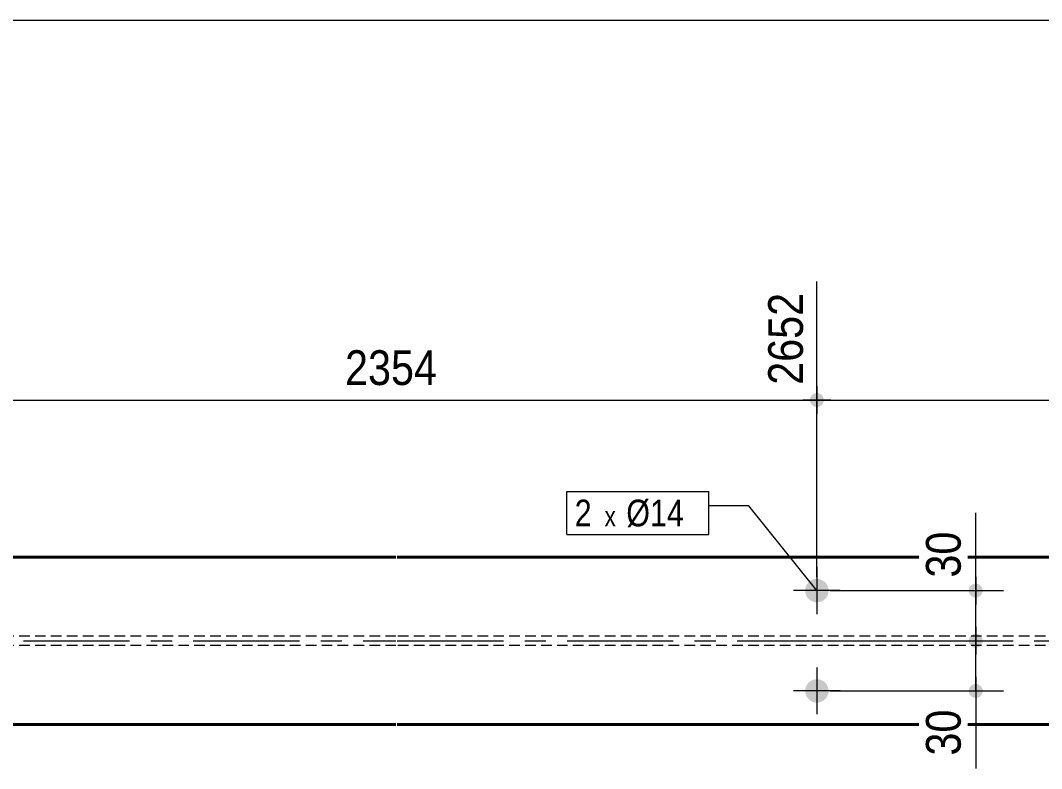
# Model space of a CAD drawing. Header units: millimetres. Extents: x 2 to 287, y 5 to 195.
# Drawn here: x 82.7 to 159, y 139.1 to 195 of the extents above; entities that cross this region are included whole.
import ezdxf

# ---------------------------------------------------------------- set-up
doc = ezdxf.new("R2010")
doc.units = ezdxf.units.MM
doc.linetypes.add('AXES', pattern=[12.7, 7.9375, -1.5875, 1.5875, -1.5875])
doc.linetypes.add('CACHE2', pattern=[1.190625, 0.79375, -0.396875])
for name, color, linetype, lineweight in [('Axe', 1, 'Continuous', 0), ('Boulon', 7, 'Continuous', 0), ('Cache', 7, 'Continuous', 0), ('Cotation', 7, 'Continuous', 0), ('Désignation boulon', 3, 'Continuous', 0), ('Feuille dessin', 5, 'Continuous', 0), ('Piece', 2, 'Continuous', 0)]:
    doc.layers.add(name, color=color, linetype=linetype, lineweight=lineweight)
doc.styles.add('ARIAL', font='ARIAL.TTF')
doc.styles.add('COMIC_SANS_MS', font='COMIC.TTF')

# ---------------------------------------------------------------- blocks, each defined once
blk = doc.blocks.new('*A7')
at = {"layer": 'Boulon'}
for points in [[(141.366, 152.411), (141.369, 152.453), (141.374, 152.496), (141.382, 152.538), (141.391, 152.58), (141.402, 152.622), (141.416, 152.662), (141.431, 152.703), (141.449, 152.742), (141.468, 152.78), (141.489, 152.818), (141.512, 152.854), (141.537, 152.889), (141.563, 152.923), (141.591, 152.955), (141.621, 152.986), (141.652, 153.016), (141.685, 153.044), (141.718, 153.07), (141.754, 153.095), (141.79, 153.118), (141.827, 153.139), (141.866, 153.159), (141.905, 153.176), (141.945, 153.192), (141.986, 153.205), (142.027, 153.216), (142.069, 153.226), (142.111, 153.233), (142.154, 153.238), (142.197, 153.242), (142.24, 153.243), (142.283, 153.242), (142.325, 153.238), (142.368, 153.233), (142.41, 153.226), (142.452, 153.216), (142.494, 153.205), (142.534, 153.192), (142.575, 153.176), (142.614, 153.159), (142.652, 153.139), (142.69, 153.118), (142.726, 153.095), (142.761, 153.07), (142.795, 153.044), (142.827, 153.016), (142.858, 152.986), (142.888, 152.955), (142.916, 152.923), (142.943, 152.889), (142.967, 152.854), (142.99, 152.818), (143.011, 152.78), (143.031, 152.742), (143.048, 152.703), (143.064, 152.662), (143.077, 152.622), (143.088, 152.58), (143.098, 152.538), (143.105, 152.496), (143.11, 152.453), (143.114, 152.411), (143.115, 152.368), (143.114, 152.325), (143.11, 152.282), (143.105, 152.239), (143.098, 152.197), (143.088, 152.155), (143.077, 152.114), (143.064, 152.073), (143.048, 152.033), (143.031, 151.994), (143.011, 151.955), (142.99, 151.918), (142.967, 151.882), (142.943, 151.846), (142.916, 151.813), (142.888, 151.78), (142.858, 151.749), (142.827, 151.719), (142.795, 151.691), (142.761, 151.665), (142.726, 151.64), (142.69, 151.617), (142.652, 151.596), (142.614, 151.577), (142.575, 151.559), (142.534, 151.544), (142.494, 151.53), (142.452, 151.519), (142.41, 151.509), (142.368, 151.502), (142.325, 151.497), (142.283, 151.494), (142.24, 151.493), (142.197, 151.494), (142.154, 151.497), (142.111, 151.502), (142.069, 151.509), (142.027, 151.519), (141.986, 151.53), (141.945, 151.544), (141.905, 151.559), (141.866, 151.577), (141.827, 151.596), (141.79, 151.617), (141.754, 151.64), (141.718, 151.665), (141.685, 151.691), (141.652, 151.719), (141.621, 151.749), (141.591, 151.78), (141.563, 151.813), (141.537, 151.846), (141.512, 151.882), (141.489, 151.918), (141.468, 151.955), (141.449, 151.994), (141.431, 152.033), (141.416, 152.073), (141.402, 152.114), (141.391, 152.155), (141.382, 152.197), (141.374, 152.239), (141.369, 152.282), (141.366, 152.325), (141.365, 152.368)], [(141.366, 144.911), (141.369, 144.953), (141.374, 144.996), (141.382, 145.038), (141.391, 145.08), (141.402, 145.122), (141.416, 145.162), (141.431, 145.203), (141.449, 145.242), (141.468, 145.28), (141.489, 145.318), (141.512, 145.354), (141.537, 145.389), (141.563, 145.423), (141.591, 145.455), (141.621, 145.486), (141.652, 145.516), (141.685, 145.544), (141.718, 145.57), (141.754, 145.595), (141.79, 145.618), (141.827, 145.639), (141.866, 145.659), (141.905, 145.676), (141.945, 145.692), (141.986, 145.705), (142.027, 145.716), (142.069, 145.726), (142.111, 145.733), (142.154, 145.738), (142.197, 145.742), (142.24, 145.743), (142.283, 145.742), (142.325, 145.738), (142.368, 145.733), (142.41, 145.726), (142.452, 145.716), (142.494, 145.705), (142.534, 145.692), (142.575, 145.676), (142.614, 145.659), (142.652, 145.639), (142.69, 145.618), (142.726, 145.595), (142.761, 145.57), (142.795, 145.544), (142.827, 145.516), (142.858, 145.486), (142.888, 145.455), (142.916, 145.423), (142.943, 145.389), (142.967, 145.354), (142.99, 145.318), (143.011, 145.28), (143.031, 145.242), (143.048, 145.203), (143.064, 145.162), (143.077, 145.122), (143.088, 145.08), (143.098, 145.038), (143.105, 144.996), (143.11, 144.953), (143.114, 144.911), (143.115, 144.868), (143.114, 144.825), (143.11, 144.782), (143.105, 144.739), (143.098, 144.697), (143.088, 144.655), (143.077, 144.614), (143.064, 144.573), (143.048, 144.533), (143.031, 144.494), (143.011, 144.455), (142.99, 144.418), (142.967, 144.382), (142.943, 144.346), (142.916, 144.313), (142.888, 144.28), (142.858, 144.249), (142.827, 144.219), (142.795, 144.191), (142.761, 144.165), (142.726, 144.14), (142.69, 144.117), (142.652, 144.096), (142.614, 144.077), (142.575, 144.059), (142.534, 144.044), (142.494, 144.03), (142.452, 144.019), (142.41, 144.009), (142.368, 144.002), (142.325, 143.997), (142.283, 143.994), (142.24, 143.993), (142.197, 143.994), (142.154, 143.997), (142.111, 144.002), (142.069, 144.009), (142.027, 144.019), (141.986, 144.03), (141.945, 144.044), (141.905, 144.059), (141.866, 144.077), (141.827, 144.096), (141.79, 144.117), (141.754, 144.14), (141.718, 144.165), (141.685, 144.191), (141.652, 144.219), (141.621, 144.249), (141.591, 144.28), (141.563, 144.313), (141.537, 144.346), (141.512, 144.382), (141.489, 144.418), (141.468, 144.455), (141.449, 144.494), (141.431, 144.533), (141.416, 144.573), (141.402, 144.614), (141.391, 144.655), (141.382, 144.697), (141.374, 144.739), (141.369, 144.782), (141.366, 144.825), (141.365, 144.868)]]:
    blk.add_hatch(color=256, dxfattribs=at).paths.add_polyline_path(points, flags=17)
at = {"layer": 'Boulon', "linetype": 'Continuous', "lineweight": 0}
for p, q in [((142.24, 154.118), (142.24, 150.618)), ((143.99, 152.368), (140.49, 152.368)), ((142.24, 146.618), (142.24, 143.118)), ((143.99, 144.868), (140.49, 144.868))]:
    blk.add_line(p, q, dxfattribs=at)
blk = doc.blocks.new('*A12')
at = {"layer": 'Axe', "color": 1, "linetype": 'AXES', "lineweight": 15}
for p, q in [((32.114848, 148.617769), (110.768494, 148.617769)), ((110.868494, 148.617769), (173.610908, 148.617769))]:
    blk.add_line(p, q, dxfattribs=at)
at = {"layer": 'Cache', "color": 7, "linetype": 'CACHE2', "lineweight": 20}
for p, q in [((110.768494, 148.967769), (42.114848, 148.967769)), ((173.610908, 148.967769), (110.868494, 148.967769)), ((110.768494, 148.267769), (42.114848, 148.267769)), ((173.610908, 148.267769), (110.868494, 148.267769))]:
    blk.add_line(p, q, dxfattribs=at)
at = {"layer": 'Piece', "color": 2, "linetype": 'Continuous', "lineweight": 40}
for p, q in [((42.114848, 154.867769), (110.768494, 154.867769)), ((110.868494, 154.867769), (149.874848, 154.867769)), ((153.514848, 154.867769), (173.610908, 154.867769)), ((110.768494, 142.367769), (42.114848, 142.367769)), ((149.874848, 142.367769), (110.868494, 142.367769)), ((173.610908, 142.367769), (153.514848, 142.367769))]:
    blk.add_line(p, q, dxfattribs=at)
blk = doc.blocks.new('*A13')
at = {"layer": 'Feuille dessin', "linetype": 'Continuous', "lineweight": 0}
blk.add_line((282, 195), (5, 195), dxfattribs=at)
blk = doc.blocks.new('*A38')
at = {"layer": 'Cotation'}
for points in [[(154.089, 148.098), (154.064, 148.1), (154.039, 148.103), (154.013, 148.108), (153.988, 148.113), (153.964, 148.12), (153.94, 148.128), (153.916, 148.137), (153.893, 148.148), (153.87, 148.159), (153.848, 148.172), (153.826, 148.185), (153.805, 148.2), (153.785, 148.216), (153.766, 148.232), (153.747, 148.25), (153.73, 148.269), (153.713, 148.288), (153.697, 148.308), (153.682, 148.329), (153.669, 148.35), (153.656, 148.373), (153.645, 148.395), (153.634, 148.419), (153.625, 148.443), (153.617, 148.467), (153.61, 148.491), (153.605, 148.516), (153.6, 148.541), (153.597, 148.567), (153.595, 148.592), (153.595, 148.618), (153.595, 148.643), (153.597, 148.669), (153.6, 148.694), (153.605, 148.719), (153.61, 148.744), (153.617, 148.769), (153.625, 148.793), (153.634, 148.817), (153.645, 148.84), (153.656, 148.863), (153.669, 148.885), (153.682, 148.907), (153.697, 148.928), (153.713, 148.948), (153.73, 148.967), (153.747, 148.985), (153.766, 149.003), (153.785, 149.02), (153.805, 149.035), (153.826, 149.05), (153.848, 149.064), (153.87, 149.076), (153.893, 149.088), (153.916, 149.098), (153.94, 149.107), (153.964, 149.115), (153.988, 149.122), (154.013, 149.128), (154.039, 149.132), (154.064, 149.135), (154.089, 149.137), (154.115, 149.138), (154.14, 149.137), (154.166, 149.135), (154.191, 149.132), (154.216, 149.128), (154.241, 149.122), (154.266, 149.115), (154.29, 149.107), (154.314, 149.098), (154.337, 149.088), (154.36, 149.076), (154.382, 149.064), (154.404, 149.05), (154.425, 149.035), (154.445, 149.02), (154.464, 149.003), (154.483, 148.985), (154.5, 148.967), (154.517, 148.948), (154.533, 148.928), (154.547, 148.907), (154.561, 148.885), (154.573, 148.863), (154.585, 148.84), (154.595, 148.817), (154.604, 148.793), (154.612, 148.769), (154.619, 148.744), (154.625, 148.719), (154.629, 148.694), (154.632, 148.669), (154.634, 148.643), (154.635, 148.618), (154.634, 148.592), (154.632, 148.567), (154.629, 148.541), (154.625, 148.516), (154.619, 148.491), (154.612, 148.467), (154.604, 148.443), (154.595, 148.419), (154.585, 148.395), (154.573, 148.373), (154.561, 148.35), (154.547, 148.329), (154.533, 148.308), (154.517, 148.288), (154.5, 148.269), (154.483, 148.25), (154.464, 148.232), (154.445, 148.216), (154.425, 148.2), (154.404, 148.185), (154.382, 148.172), (154.36, 148.159), (154.337, 148.148), (154.314, 148.137), (154.29, 148.128), (154.266, 148.12), (154.241, 148.113), (154.216, 148.108), (154.191, 148.103), (154.166, 148.1), (154.14, 148.098), (154.115, 148.098)], [(154.089, 144.348), (154.064, 144.35), (154.039, 144.353), (154.013, 144.358), (153.988, 144.363), (153.964, 144.37), (153.94, 144.378), (153.916, 144.387), (153.893, 144.398), (153.87, 144.409), (153.848, 144.422), (153.826, 144.435), (153.805, 144.45), (153.785, 144.466), (153.766, 144.482), (153.747, 144.5), (153.73, 144.518), (153.713, 144.538), (153.697, 144.558), (153.682, 144.579), (153.669, 144.6), (153.656, 144.623), (153.645, 144.645), (153.634, 144.669), (153.625, 144.693), (153.617, 144.717), (153.61, 144.741), (153.605, 144.766), (153.6, 144.791), (153.597, 144.817), (153.595, 144.842), (153.595, 144.868), (153.595, 144.893), (153.597, 144.919), (153.6, 144.944), (153.605, 144.969), (153.61, 144.994), (153.617, 145.019), (153.625, 145.043), (153.634, 145.067), (153.645, 145.09), (153.656, 145.113), (153.669, 145.135), (153.682, 145.157), (153.697, 145.177), (153.713, 145.198), (153.73, 145.217), (153.747, 145.235), (153.766, 145.253), (153.785, 145.27), (153.805, 145.285), (153.826, 145.3), (153.848, 145.314), (153.87, 145.326), (153.893, 145.338), (153.916, 145.348), (153.94, 145.357), (153.964, 145.365), (153.988, 145.372), (154.013, 145.378), (154.039, 145.382), (154.064, 145.385), (154.089, 145.387), (154.115, 145.388), (154.14, 145.387), (154.166, 145.385), (154.191, 145.382), (154.216, 145.378), (154.241, 145.372), (154.266, 145.365), (154.29, 145.357), (154.314, 145.348), (154.337, 145.338), (154.36, 145.326), (154.382, 145.314), (154.404, 145.3), (154.425, 145.285), (154.445, 145.27), (154.464, 145.253), (154.483, 145.235), (154.5, 145.217), (154.517, 145.198), (154.533, 145.177), (154.547, 145.157), (154.561, 145.135), (154.573, 145.113), (154.585, 145.09), (154.595, 145.067), (154.604, 145.043), (154.612, 145.019), (154.619, 144.994), (154.625, 144.969), (154.629, 144.944), (154.632, 144.919), (154.634, 144.893), (154.635, 144.868), (154.634, 144.842), (154.632, 144.817), (154.629, 144.791), (154.625, 144.766), (154.619, 144.741), (154.612, 144.717), (154.604, 144.693), (154.595, 144.669), (154.585, 144.645), (154.573, 144.623), (154.561, 144.6), (154.547, 144.579), (154.533, 144.558), (154.517, 144.538), (154.5, 144.518), (154.483, 144.5), (154.464, 144.482), (154.445, 144.466), (154.425, 144.45), (154.404, 144.435), (154.382, 144.422), (154.36, 144.409), (154.337, 144.398), (154.314, 144.387), (154.29, 144.378), (154.266, 144.37), (154.241, 144.363), (154.216, 144.358), (154.191, 144.353), (154.166, 144.35), (154.14, 144.348), (154.115, 144.348)]]:
    blk.add_hatch(color=256, dxfattribs=at).paths.add_polyline_path(points, flags=17)
at = {"layer": 'Cotation', "linetype": 'Continuous', "lineweight": 0}
for p, q in [((154.115, 149.658), (154.115, 147.578)), ((154.115, 148.618), (154.115, 149.658)), ((143.24, 148.618), (156.195, 148.618)), ((153.075, 148.618), (155.155, 148.618)), ((154.115, 144.868), (154.115, 148.618)), ((154.115, 145.908), (154.115, 143.828)), ((143.24, 144.868), (156.195, 144.868)), ((153.075, 144.868), (155.155, 144.868)), ((154.115, 144.868), (154.115, 139.061)), ((154.115, 144.868), (154.115, 139.061))]:
    blk.add_line(p, q, dxfattribs=at)
at = {"layer": 'Cotation'}
for p in [(154.115, 148.618), (154.115, 144.868)]:
    blk.add_point(p, dxfattribs=at)
at = {"layer": 'Cotation', "style": 'ARIAL', "width": 0.85}
blk.add_text('30', height=2.6, rotation=90.00021, dxfattribs=at).set_placement((152.995, 140.036))
blk = doc.blocks.new('*A39')
at = {"layer": 'Cotation'}
for points in [[(154.089, 151.848), (154.064, 151.85), (154.039, 151.853), (154.013, 151.858), (153.988, 151.863), (153.964, 151.87), (153.94, 151.878), (153.916, 151.887), (153.893, 151.898), (153.87, 151.909), (153.848, 151.922), (153.826, 151.935), (153.805, 151.95), (153.785, 151.966), (153.766, 151.982), (153.747, 152), (153.73, 152.018), (153.713, 152.038), (153.697, 152.058), (153.682, 152.079), (153.669, 152.1), (153.656, 152.123), (153.645, 152.145), (153.634, 152.169), (153.625, 152.193), (153.617, 152.217), (153.61, 152.241), (153.605, 152.266), (153.6, 152.291), (153.597, 152.317), (153.595, 152.342), (153.595, 152.368), (153.595, 152.393), (153.597, 152.419), (153.6, 152.444), (153.605, 152.469), (153.61, 152.494), (153.617, 152.519), (153.625, 152.543), (153.634, 152.567), (153.645, 152.59), (153.656, 152.613), (153.669, 152.635), (153.682, 152.657), (153.697, 152.677), (153.713, 152.698), (153.73, 152.717), (153.747, 152.735), (153.766, 152.753), (153.785, 152.77), (153.805, 152.785), (153.826, 152.8), (153.848, 152.814), (153.87, 152.826), (153.893, 152.838), (153.916, 152.848), (153.94, 152.857), (153.964, 152.865), (153.988, 152.872), (154.013, 152.878), (154.039, 152.882), (154.064, 152.885), (154.089, 152.887), (154.115, 152.888), (154.14, 152.887), (154.166, 152.885), (154.191, 152.882), (154.216, 152.878), (154.241, 152.872), (154.266, 152.865), (154.29, 152.857), (154.314, 152.848), (154.337, 152.838), (154.36, 152.826), (154.382, 152.814), (154.404, 152.8), (154.425, 152.785), (154.445, 152.77), (154.464, 152.753), (154.483, 152.735), (154.5, 152.717), (154.517, 152.698), (154.533, 152.677), (154.547, 152.657), (154.561, 152.635), (154.573, 152.613), (154.585, 152.59), (154.595, 152.567), (154.604, 152.543), (154.612, 152.519), (154.619, 152.494), (154.625, 152.469), (154.629, 152.444), (154.632, 152.419), (154.634, 152.393), (154.635, 152.368), (154.634, 152.342), (154.632, 152.317), (154.629, 152.291), (154.625, 152.266), (154.619, 152.241), (154.612, 152.217), (154.604, 152.193), (154.595, 152.169), (154.585, 152.145), (154.573, 152.123), (154.561, 152.1), (154.547, 152.079), (154.533, 152.058), (154.517, 152.038), (154.5, 152.018), (154.483, 152), (154.464, 151.982), (154.445, 151.966), (154.425, 151.95), (154.404, 151.935), (154.382, 151.922), (154.36, 151.909), (154.337, 151.898), (154.314, 151.887), (154.29, 151.878), (154.266, 151.87), (154.241, 151.863), (154.216, 151.858), (154.191, 151.853), (154.166, 151.85), (154.14, 151.848), (154.115, 151.848)], [(154.089, 148.098), (154.064, 148.1), (154.039, 148.103), (154.013, 148.108), (153.988, 148.113), (153.964, 148.12), (153.94, 148.128), (153.916, 148.137), (153.893, 148.148), (153.87, 148.159), (153.848, 148.172), (153.826, 148.185), (153.805, 148.2), (153.785, 148.216), (153.766, 148.232), (153.747, 148.25), (153.73, 148.269), (153.713, 148.288), (153.697, 148.308), (153.682, 148.329), (153.669, 148.35), (153.656, 148.373), (153.645, 148.395), (153.634, 148.419), (153.625, 148.443), (153.617, 148.467), (153.61, 148.491), (153.605, 148.516), (153.6, 148.541), (153.597, 148.567), (153.595, 148.592), (153.595, 148.618), (153.595, 148.643), (153.597, 148.669), (153.6, 148.694), (153.605, 148.719), (153.61, 148.744), (153.617, 148.769), (153.625, 148.793), (153.634, 148.817), (153.645, 148.84), (153.656, 148.863), (153.669, 148.885), (153.682, 148.907), (153.697, 148.928), (153.713, 148.948), (153.73, 148.967), (153.747, 148.985), (153.766, 149.003), (153.785, 149.02), (153.805, 149.035), (153.826, 149.05), (153.848, 149.064), (153.87, 149.076), (153.893, 149.088), (153.916, 149.098), (153.94, 149.107), (153.964, 149.115), (153.988, 149.122), (154.013, 149.128), (154.039, 149.132), (154.064, 149.135), (154.089, 149.137), (154.115, 149.138), (154.14, 149.137), (154.166, 149.135), (154.191, 149.132), (154.216, 149.128), (154.241, 149.122), (154.266, 149.115), (154.29, 149.107), (154.314, 149.098), (154.337, 149.088), (154.36, 149.076), (154.382, 149.064), (154.404, 149.05), (154.425, 149.035), (154.445, 149.02), (154.464, 149.003), (154.483, 148.985), (154.5, 148.967), (154.517, 148.948), (154.533, 148.928), (154.547, 148.907), (154.561, 148.885), (154.573, 148.863), (154.585, 148.84), (154.595, 148.817), (154.604, 148.793), (154.612, 148.769), (154.619, 148.744), (154.625, 148.719), (154.629, 148.694), (154.632, 148.669), (154.634, 148.643), (154.635, 148.618), (154.634, 148.592), (154.632, 148.567), (154.629, 148.541), (154.625, 148.516), (154.619, 148.491), (154.612, 148.467), (154.604, 148.443), (154.595, 148.419), (154.585, 148.395), (154.573, 148.373), (154.561, 148.35), (154.547, 148.329), (154.533, 148.308), (154.517, 148.288), (154.5, 148.269), (154.483, 148.25), (154.464, 148.232), (154.445, 148.216), (154.425, 148.2), (154.404, 148.185), (154.382, 148.172), (154.36, 148.159), (154.337, 148.148), (154.314, 148.137), (154.29, 148.128), (154.266, 148.12), (154.241, 148.113), (154.216, 148.108), (154.191, 148.103), (154.166, 148.1), (154.14, 148.098), (154.115, 148.098)]]:
    blk.add_hatch(color=256, dxfattribs=at).paths.add_polyline_path(points, flags=17)
at = {"layer": 'Cotation', "linetype": 'Continuous', "lineweight": 0}
for p, q in [((154.115, 152.368), (154.115, 158.175)), ((154.115, 152.368), (154.115, 158.175)), ((154.115, 153.408), (154.115, 151.328)), ((143.24, 152.368), (156.195, 152.368)), ((153.075, 152.368), (155.155, 152.368)), ((154.115, 148.618), (154.115, 152.368)), ((154.115, 149.658), (154.115, 147.578)), ((143.24, 148.618), (156.195, 148.618)), ((153.075, 148.618), (155.155, 148.618)), ((154.115, 148.618), (154.115, 147.578))]:
    blk.add_line(p, q, dxfattribs=at)
at = {"layer": 'Cotation'}
for p in [(154.115, 152.368), (154.115, 148.618)]:
    blk.add_point(p, dxfattribs=at)
at = {"layer": 'Cotation', "style": 'ARIAL', "width": 0.85}
blk.add_text('30', height=2.6, rotation=90.00021, dxfattribs=at).set_placement((152.995, 153.343))
blk = doc.blocks.new('*A43')
at = {"layer": 'Cotation'}
for points in [[(79.372, 166.098), (79.346, 166.1), (79.321, 166.103), (79.296, 166.108), (79.271, 166.113), (79.246, 166.12), (79.222, 166.128), (79.198, 166.137), (79.175, 166.148), (79.152, 166.159), (79.13, 166.172), (79.108, 166.185), (79.088, 166.2), (79.067, 166.216), (79.048, 166.232), (79.03, 166.25), (79.012, 166.269), (78.995, 166.288), (78.98, 166.308), (78.965, 166.329), (78.951, 166.35), (78.939, 166.373), (78.927, 166.395), (78.917, 166.419), (78.908, 166.443), (78.9, 166.467), (78.893, 166.491), (78.887, 166.516), (78.883, 166.541), (78.88, 166.567), (78.878, 166.592), (78.877, 166.618), (78.878, 166.643), (78.88, 166.669), (78.883, 166.694), (78.887, 166.719), (78.893, 166.744), (78.9, 166.769), (78.908, 166.793), (78.917, 166.817), (78.927, 166.84), (78.939, 166.863), (78.951, 166.885), (78.965, 166.907), (78.98, 166.928), (78.995, 166.948), (79.012, 166.967), (79.03, 166.985), (79.048, 167.003), (79.067, 167.02), (79.088, 167.035), (79.108, 167.05), (79.13, 167.064), (79.152, 167.076), (79.175, 167.088), (79.198, 167.098), (79.222, 167.107), (79.246, 167.115), (79.271, 167.122), (79.296, 167.128), (79.321, 167.132), (79.346, 167.135), (79.372, 167.137), (79.397, 167.138), (79.423, 167.137), (79.448, 167.135), (79.474, 167.132), (79.499, 167.128), (79.524, 167.122), (79.548, 167.115), (79.572, 167.107), (79.596, 167.098), (79.62, 167.088), (79.642, 167.076), (79.665, 167.064), (79.686, 167.05), (79.707, 167.035), (79.727, 167.02), (79.746, 167.003), (79.765, 166.985), (79.783, 166.967), (79.799, 166.948), (79.815, 166.928), (79.83, 166.907), (79.843, 166.885), (79.856, 166.863), (79.867, 166.84), (79.878, 166.817), (79.887, 166.793), (79.895, 166.769), (79.902, 166.744), (79.907, 166.719), (79.912, 166.694), (79.915, 166.669), (79.917, 166.643), (79.917, 166.618), (79.917, 166.592), (79.915, 166.567), (79.912, 166.541), (79.907, 166.516), (79.902, 166.491), (79.895, 166.467), (79.887, 166.443), (79.878, 166.419), (79.867, 166.395), (79.856, 166.373), (79.843, 166.35), (79.83, 166.329), (79.815, 166.308), (79.799, 166.288), (79.783, 166.269), (79.765, 166.25), (79.746, 166.232), (79.727, 166.216), (79.707, 166.2), (79.686, 166.185), (79.665, 166.172), (79.642, 166.159), (79.62, 166.148), (79.596, 166.137), (79.572, 166.128), (79.548, 166.12), (79.524, 166.113), (79.499, 166.108), (79.474, 166.103), (79.448, 166.1), (79.423, 166.098), (79.397, 166.098)], [(142.214, 166.098), (142.189, 166.1), (142.163, 166.103), (142.138, 166.108), (142.113, 166.113), (142.089, 166.12), (142.065, 166.128), (142.041, 166.137), (142.017, 166.148), (141.995, 166.159), (141.972, 166.172), (141.951, 166.185), (141.93, 166.2), (141.91, 166.216), (141.89, 166.232), (141.872, 166.25), (141.854, 166.269), (141.838, 166.288), (141.822, 166.308), (141.807, 166.329), (141.794, 166.35), (141.781, 166.373), (141.77, 166.395), (141.759, 166.419), (141.75, 166.443), (141.742, 166.467), (141.735, 166.491), (141.73, 166.516), (141.725, 166.541), (141.722, 166.567), (141.72, 166.592), (141.72, 166.618), (141.72, 166.643), (141.722, 166.669), (141.725, 166.694), (141.73, 166.719), (141.735, 166.744), (141.742, 166.769), (141.75, 166.793), (141.759, 166.817), (141.77, 166.84), (141.781, 166.863), (141.794, 166.885), (141.807, 166.907), (141.822, 166.928), (141.838, 166.948), (141.854, 166.967), (141.872, 166.985), (141.89, 167.003), (141.91, 167.02), (141.93, 167.035), (141.951, 167.05), (141.972, 167.064), (141.995, 167.076), (142.017, 167.088), (142.041, 167.098), (142.065, 167.107), (142.089, 167.115), (142.113, 167.122), (142.138, 167.128), (142.163, 167.132), (142.189, 167.135), (142.214, 167.137), (142.24, 167.138), (142.265, 167.137), (142.291, 167.135), (142.316, 167.132), (142.341, 167.128), (142.366, 167.122), (142.391, 167.115), (142.415, 167.107), (142.439, 167.098), (142.462, 167.088), (142.485, 167.076), (142.507, 167.064), (142.529, 167.05), (142.549, 167.035), (142.57, 167.02), (142.589, 167.003), (142.607, 166.985), (142.625, 166.967), (142.642, 166.948), (142.657, 166.928), (142.672, 166.907), (142.686, 166.885), (142.698, 166.863), (142.71, 166.84), (142.72, 166.817), (142.729, 166.793), (142.737, 166.769), (142.744, 166.744), (142.75, 166.719), (142.754, 166.694), (142.757, 166.669), (142.759, 166.643), (142.76, 166.618), (142.759, 166.592), (142.757, 166.567), (142.754, 166.541), (142.75, 166.516), (142.744, 166.491), (142.737, 166.467), (142.729, 166.443), (142.72, 166.419), (142.71, 166.395), (142.698, 166.373), (142.686, 166.35), (142.672, 166.329), (142.657, 166.308), (142.642, 166.288), (142.625, 166.269), (142.607, 166.25), (142.589, 166.232), (142.57, 166.216), (142.549, 166.2), (142.529, 166.185), (142.507, 166.172), (142.485, 166.159), (142.462, 166.148), (142.439, 166.137), (142.415, 166.128), (142.391, 166.12), (142.366, 166.113), (142.341, 166.108), (142.316, 166.103), (142.291, 166.1), (142.265, 166.098), (142.24, 166.098)]]:
    blk.add_hatch(color=256, dxfattribs=at).paths.add_polyline_path(points, flags=17)
at = {"layer": 'Cotation', "linetype": 'Continuous', "lineweight": 0}
for p, q in [((79.397, 153.368), (79.397, 177.183)), ((142.24, 153.368), (142.24, 175.471)), ((79.397, 167.658), (79.397, 165.578)), ((142.24, 167.658), (142.24, 165.578)), ((80.437, 166.618), (78.357, 166.618)), ((79.397, 166.618), (78.357, 166.618)), ((79.397, 166.618), (142.24, 166.618)), ((143.28, 166.618), (141.2, 166.618)), ((142.24, 166.618), (143.28, 166.618))]:
    blk.add_line(p, q, dxfattribs=at)
at = {"layer": 'Cotation'}
for p in [(79.397, 166.618), (142.24, 166.618)]:
    blk.add_point(p, dxfattribs=at)
at = {"layer": 'Cotation', "style": 'ARIAL', "width": 0.85}
blk.add_text('2652', height=2.6, rotation=90.00021, dxfattribs=at).set_placement((141.2, 167.758))
blk.add_text('2354', height=2.6, dxfattribs=at).set_placement((106.962, 167.738))
blk = doc.blocks.new('*A44')
at = {"layer": 'Cotation'}
for points in [[(142.214, 166.098), (142.189, 166.1), (142.163, 166.103), (142.138, 166.108), (142.113, 166.113), (142.089, 166.12), (142.065, 166.128), (142.041, 166.137), (142.017, 166.148), (141.995, 166.159), (141.972, 166.172), (141.951, 166.185), (141.93, 166.2), (141.91, 166.216), (141.89, 166.232), (141.872, 166.25), (141.854, 166.269), (141.838, 166.288), (141.822, 166.308), (141.807, 166.329), (141.794, 166.35), (141.781, 166.373), (141.77, 166.395), (141.759, 166.419), (141.75, 166.443), (141.742, 166.467), (141.735, 166.491), (141.73, 166.516), (141.725, 166.541), (141.722, 166.567), (141.72, 166.592), (141.72, 166.618), (141.72, 166.643), (141.722, 166.669), (141.725, 166.694), (141.73, 166.719), (141.735, 166.744), (141.742, 166.769), (141.75, 166.793), (141.759, 166.817), (141.77, 166.84), (141.781, 166.863), (141.794, 166.885), (141.807, 166.907), (141.822, 166.928), (141.838, 166.948), (141.854, 166.967), (141.872, 166.985), (141.89, 167.003), (141.91, 167.02), (141.93, 167.035), (141.951, 167.05), (141.972, 167.064), (141.995, 167.076), (142.017, 167.088), (142.041, 167.098), (142.065, 167.107), (142.089, 167.115), (142.113, 167.122), (142.138, 167.128), (142.163, 167.132), (142.189, 167.135), (142.214, 167.137), (142.24, 167.138), (142.265, 167.137), (142.291, 167.135), (142.316, 167.132), (142.341, 167.128), (142.366, 167.122), (142.391, 167.115), (142.415, 167.107), (142.439, 167.098), (142.462, 167.088), (142.485, 167.076), (142.507, 167.064), (142.529, 167.05), (142.549, 167.035), (142.57, 167.02), (142.589, 167.003), (142.607, 166.985), (142.625, 166.967), (142.642, 166.948), (142.657, 166.928), (142.672, 166.907), (142.686, 166.885), (142.698, 166.863), (142.71, 166.84), (142.72, 166.817), (142.729, 166.793), (142.737, 166.769), (142.744, 166.744), (142.75, 166.719), (142.754, 166.694), (142.757, 166.669), (142.759, 166.643), (142.76, 166.618), (142.759, 166.592), (142.757, 166.567), (142.754, 166.541), (142.75, 166.516), (142.744, 166.491), (142.737, 166.467), (142.729, 166.443), (142.72, 166.419), (142.71, 166.395), (142.698, 166.373), (142.686, 166.35), (142.672, 166.329), (142.657, 166.308), (142.642, 166.288), (142.625, 166.269), (142.607, 166.25), (142.589, 166.232), (142.57, 166.216), (142.549, 166.2), (142.529, 166.185), (142.507, 166.172), (142.485, 166.159), (142.462, 166.148), (142.439, 166.137), (142.415, 166.128), (142.391, 166.12), (142.366, 166.113), (142.341, 166.108), (142.316, 166.103), (142.291, 166.1), (142.265, 166.098), (142.24, 166.098)], [(205.057, 166.098), (205.031, 166.1), (205.006, 166.103), (204.981, 166.108), (204.956, 166.113), (204.931, 166.12), (204.907, 166.128), (204.883, 166.137), (204.86, 166.148), (204.837, 166.159), (204.815, 166.172), (204.793, 166.185), (204.772, 166.2), (204.752, 166.216), (204.733, 166.232), (204.714, 166.25), (204.697, 166.269), (204.68, 166.288), (204.664, 166.308), (204.65, 166.329), (204.636, 166.35), (204.624, 166.373), (204.612, 166.395), (204.602, 166.419), (204.593, 166.443), (204.585, 166.467), (204.578, 166.491), (204.572, 166.516), (204.568, 166.541), (204.565, 166.567), (204.563, 166.592), (204.562, 166.618), (204.563, 166.643), (204.565, 166.669), (204.568, 166.694), (204.572, 166.719), (204.578, 166.744), (204.585, 166.769), (204.593, 166.793), (204.602, 166.817), (204.612, 166.84), (204.624, 166.863), (204.636, 166.885), (204.65, 166.907), (204.664, 166.928), (204.68, 166.948), (204.697, 166.967), (204.714, 166.985), (204.733, 167.003), (204.752, 167.02), (204.772, 167.035), (204.793, 167.05), (204.815, 167.064), (204.837, 167.076), (204.86, 167.088), (204.883, 167.098), (204.907, 167.107), (204.931, 167.115), (204.956, 167.122), (204.981, 167.128), (205.006, 167.132), (205.031, 167.135), (205.057, 167.137), (205.082, 167.138), (205.108, 167.137), (205.133, 167.135), (205.158, 167.132), (205.184, 167.128), (205.208, 167.122), (205.233, 167.115), (205.257, 167.107), (205.281, 167.098), (205.304, 167.088), (205.327, 167.076), (205.349, 167.064), (205.371, 167.05), (205.392, 167.035), (205.412, 167.02), (205.431, 167.003), (205.45, 166.985), (205.467, 166.967), (205.484, 166.948), (205.5, 166.928), (205.514, 166.907), (205.528, 166.885), (205.541, 166.863), (205.552, 166.84), (205.563, 166.817), (205.572, 166.793), (205.58, 166.769), (205.587, 166.744), (205.592, 166.719), (205.596, 166.694), (205.6, 166.669), (205.601, 166.643), (205.602, 166.618), (205.601, 166.592), (205.6, 166.567), (205.596, 166.541), (205.592, 166.516), (205.587, 166.491), (205.58, 166.467), (205.572, 166.443), (205.563, 166.419), (205.552, 166.395), (205.541, 166.373), (205.528, 166.35), (205.514, 166.329), (205.5, 166.308), (205.484, 166.288), (205.467, 166.269), (205.45, 166.25), (205.431, 166.232), (205.412, 166.216), (205.392, 166.2), (205.371, 166.185), (205.349, 166.172), (205.327, 166.159), (205.304, 166.148), (205.281, 166.137), (205.257, 166.128), (205.233, 166.12), (205.208, 166.113), (205.184, 166.108), (205.158, 166.103), (205.133, 166.1), (205.108, 166.098), (205.082, 166.098)]]:
    blk.add_hatch(color=256, dxfattribs=at).paths.add_polyline_path(points, flags=17)
at = {"layer": 'Cotation', "linetype": 'Continuous', "lineweight": 0}
for p, q in [((142.24, 153.368), (142.24, 175.471)), ((205.082, 153.368), (205.082, 175.471)), ((142.24, 167.658), (142.24, 165.578)), ((205.082, 167.658), (205.082, 165.578)), ((143.28, 166.618), (141.2, 166.618)), ((142.24, 166.618), (141.2, 166.618)), ((142.24, 166.618), (205.082, 166.618)), ((206.122, 166.618), (204.042, 166.618)), ((205.082, 166.618), (206.122, 166.618))]:
    blk.add_line(p, q, dxfattribs=at)
at = {"layer": 'Cotation'}
for p in [(142.24, 166.618), (205.082, 166.618)]:
    blk.add_point(p, dxfattribs=at)
at = {"layer": 'Cotation', "style": 'ARIAL', "width": 0.85}
blk.add_text('5006', height=2.6, rotation=90.00021, dxfattribs=at).set_placement((204.042, 167.758))
blk.add_text('2354', height=2.6, dxfattribs=at).set_placement((169.804, 167.738))
blk = doc.blocks.new('*A48')
at = {"layer": 'Désignation boulon', "linetype": 'Continuous', "lineweight": 0}
for p, q in [((123.534023, 159.769726), (134.149648, 159.769726)), ((123.534023, 156.569726), (123.534023, 159.769726)), ((134.149648, 156.569726), (134.149648, 159.769726)), ((137.149648, 158.703059), (134.149648, 158.703059)), ((142.239701, 152.367686), (137.149648, 158.703059)), ((123.534023, 156.569726), (134.149648, 156.569726))]:
    blk.add_line(p, q, dxfattribs=at)
at = {"layer": 'Désignation boulon', "style": 'COMIC_SANS_MS', "width": 0.85}
for s, height, p in [('2', 2, (124.134023, 157.169726)), ('Ø14', 2, (127.992617, 157.169726)), ('x', 1.5, (126.361953, 157.169726))]:
    blk.add_text(s, height=height, dxfattribs=at).set_placement(p)

msp = doc.modelspace()

# ---------------------------------------------------------------- block references
at = {"lineweight": 0}
for name in ['*A13', '*A43', '*A44', '*A48', '*A39', '*A12', '*A7', '*A38']:
    msp.add_blockref(name, (0, 0), dxfattribs=at)

doc.saveas('drawing.dxf')
